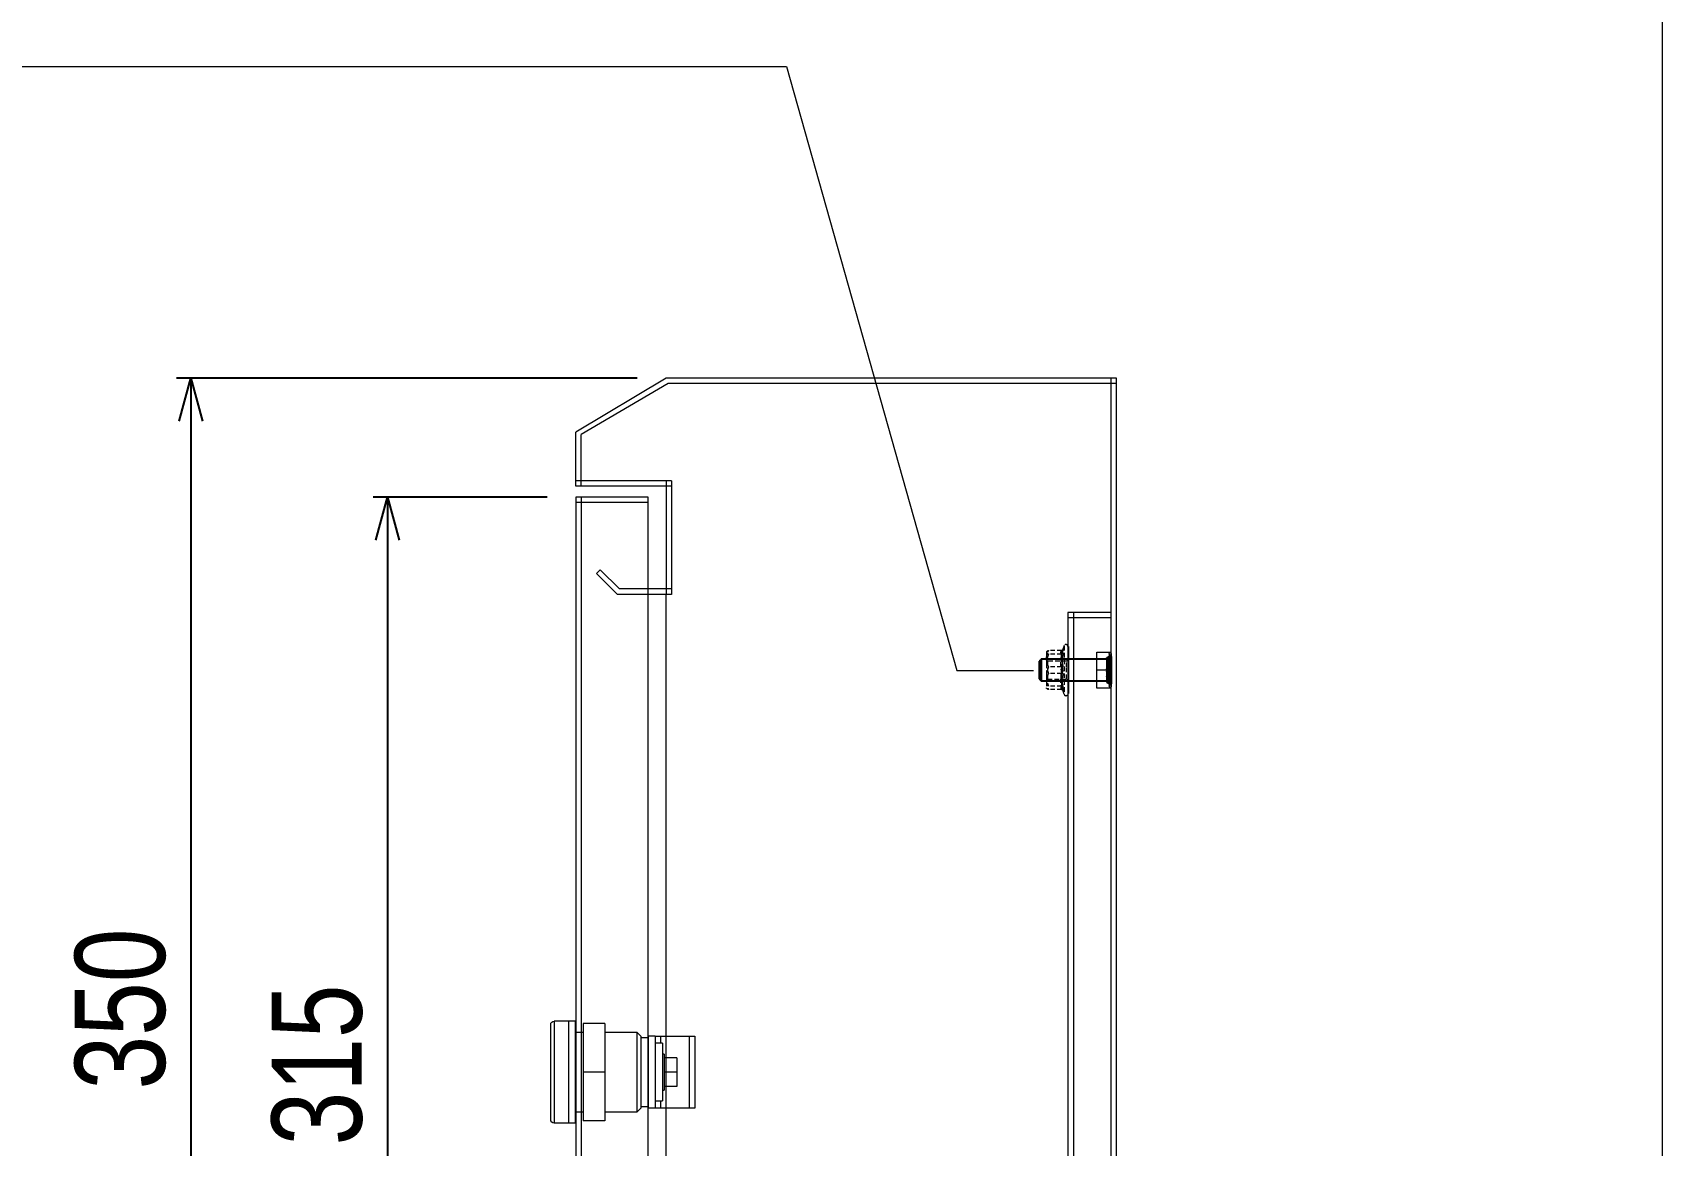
# Model space of a CAD drawing. Header units: millimetres. Extents: x 1998 to 4569, y 1305 to 3131.
# Drawn here: x 4079.8 to 4531.9, y 2496 to 2804.6 of the extents above; entities that cross this region are included whole.
import ezdxf

# ---------------------------------------------------------------- set-up
doc = ezdxf.new("R2010")
doc.units = ezdxf.units.MM
doc.linetypes.add('HIDDEN', pattern=[1.905, 1.27, -0.635])
for name, color, linetype in [('BUSBAR', 3, 'Continuous'), ('FRAME070', 5, 'Continuous'), ('GR1-1', 3, 'Continuous')]:
    doc.layers.add(name, color=color, linetype=linetype)
doc.styles.add('TAMCO', font='cordia.shx', dxfattribs={"width": 0.8, "height": 25})
doc.dimstyles.new('TAMCO', dxfattribs={"dimtxt": 25, "dimasz": 12, "dimexe": 4, "dimexo": 8, "dimgap": 7, "dimtad": 2, "dimdec": 1, "dimdsep": 46, "dimtxsty": 'TAMCO', "dimblk": 'OPEN30', "dimcen": 2.5, "dimclrd": 4, "dimclre": 4, "dimclrt": 3, "dimadec": 0, "dimazin": 0, "dimtfac": 1, "dimtdec": 1, "dimtmove": 0, "dimatfit": 3, "dimldrblk": 'OPEN30', "dimfxl": 1, "dimarcsym": 0})

# ---------------------------------------------------------------- blocks, each defined once
blk = doc.blocks.new('A$C310157CF')
at = {"color": 7, "linetype": 'HIDDEN', "lineweight": 0}
for p, q in [((-5.41, 1.72), (-5.41, 5.4)), ((-3.18, 6), (-5, 6)), ((-4.46, 1.72), (-4.46, 5.4)), ((1.76, 6), (-3.18, 6)), ((2.5, 5.65), (-2.5, 5.65)), ((-0.95, 1.72), (-0.95, 5.4)), ((0.95, 1.72), (0.95, 5.4)), ((4.93, 6), (1.76, 6)), ((4.46, 1.72), (4.46, 5.4)), ((5.41, 1.72), (5.41, 5.4)), ((6.71, 1.1), (-6.72, 1.1)), ((-2.5, 0.38), (0.88, 0.38)), ((0.88, 0.38), (2.5, 0.38))]:
    blk.add_line(p, q, dxfattribs=at)
blk.add_line((6.53, 0), (-6.53, 0))
for centre, start, end in [((-6.53, 0.57), 110, 270), ((6.53, 0.57), 270, 70)]:
    blk.add_arc(centre, 0.567, start, end, dxfattribs=at)
for points, knots in [([(-3.18, 6), (-3.79, 5.92), (-4.55, 5.82), (-5.26, 5.47), (-5.41, 5.4)], [0, 0, 0, 0, 0.801462, 1, 1, 1, 1]), ([(-5.41, 5.4), (-5.27, 5.68), (-5.11, 5.99), (-4.95, 6), (-4.93, 6)], [0, 0, 0, 0, 0.896037, 1, 1, 1, 1]), ([(-1.76, 6), (-1.89, 6), (-2.78, 5.98), (-3.7, 5.71), (-4.43, 5.41), (-4.46, 5.4)], [0, 0, 0, 0, 0.148486, 0.965571, 1, 1, 1, 1]), ([(-0.95, 5.4), (-1.6, 5.68), (-2.34, 5.99), (-3.1, 6), (-3.18, 6)], [0, 0, 0, 0, 0.896037, 1, 1, 1, 1]), ([(0.95, 5.4), (0.72, 5.49), (-0.15, 5.84), (-1.07, 5.93), (-1.76, 6)], [0, 0, 0, 0, 0.263253, 1, 1, 1, 1]), ([(1.76, 6), (1.62, 6), (0.73, 5.98), (-0.18, 5.71), (-0.92, 5.41), (-0.95, 5.4)], [0, 0, 0, 0, 0.148486, 0.965571, 1, 1, 1, 1]), ([(0.95, 5.4), (1.6, 5.68), (2.34, 5.99), (3.1, 6), (3.18, 6)], [0, 0, 0, 0, 0.896035, 1, 1, 1, 1]), ([(4.46, 5.4), (4.23, 5.49), (3.36, 5.84), (2.44, 5.93), (1.76, 6)], [0, 0, 0, 0, 0.263254, 1, 1, 1, 1]), ([(3.18, 6), (3.79, 5.92), (4.55, 5.82), (5.26, 5.47), (5.41, 5.4)], [0, 0, 0, 0, 0.801465, 1, 1, 1, 1]), ([(4.93, 6), (4.8, 5.92), (4.64, 5.82), (4.49, 5.47), (4.46, 5.4)], [0, 0, 0, 0, 0.801461, 1, 1, 1, 1]), ([(5.41, 5.4), (5.27, 5.68), (5.11, 5.99), (4.95, 6), (4.93, 6)], [0, 0, 0, 0, 0.896037, 1, 1, 1, 1]), ([(-5.68, 1.34), (-5.68, 1.34), (-5.64, 1.36), (-5.56, 1.4), (-5.48, 1.49), (-5.42, 1.6), (-5.41, 1.68), (-5.41, 1.72)], [0, 0, 0, 0, 0.007907, 0.267532, 0.528602, 0.763814, 1, 1, 1, 1]), ([(-1, 1.34), (-1.18, 1.38), (-2.09, 1.59), (-3.66, 1.74), (-5.04, 1.47), (-5.68, 1.34)], [0, 0, 0, 0, 0.118083, 0.592258, 1, 1, 1, 1]), ([(-5.49, 1.48), (-5.35, 1.57), (-5.07, 1.74), (-4.81, 1.47), (-4.68, 1.34)], [0, 0, 0, 0, 0.500552, 1, 1, 1, 1]), ([(-5.41, 1.72), (-4.67, 1.85), (-3.19, 2.11), (-1.7, 1.85), (-0.95, 1.72)], [0, 0, 0, 0, 0.492149, 1, 1, 1, 1]), ([(-4.46, 1.72), (-4.61, 1.85), (-4.93, 2.11), (-5.25, 1.85), (-5.41, 1.72)], [0, 0, 0, 0, 0.492148, 1, 1, 1, 1]), ([(-4.46, 1.72), (-4.46, 1.68), (-4.47, 1.6), (-4.52, 1.49), (-4.59, 1.4), (-4.65, 1.36), (-4.68, 1.34), (-4.68, 1.34)], [0, 0, 0, 0, 0.236185, 0.471405, 0.732466, 0.992087, 1, 1, 1, 1]), ([(-4.68, 1.34), (-4.46, 1.38), (-3.35, 1.59), (-1.43, 1.74), (0.23, 1.47), (1, 1.34)], [0, 0, 0, 0, 0.118083, 0.592258, 1, 1, 1, 1]), ([(0.95, 1.72), (0.06, 1.85), (-1.74, 2.11), (-3.54, 1.85), (-4.46, 1.72)], [0, 0, 0, 0, 0.492148, 1, 1, 1, 1]), ([(-1, 1.34), (-0.99, 1.34), (-0.99, 1.36), (-0.97, 1.4), (-0.96, 1.49), (-0.95, 1.6), (-0.95, 1.68), (-0.95, 1.72)], [0, 0, 0, 0, 0.007908, 0.267532, 0.528599, 0.763814, 1, 1, 1, 1]), ([(4.68, 1.34), (4.46, 1.38), (3.35, 1.59), (1.43, 1.74), (-0.23, 1.47), (-1, 1.34)], [0, 0, 0, 0, 0.118084, 0.592258, 1, 1, 1, 1]), ([(-0.95, 1.72), (-0.06, 1.85), (1.74, 2.11), (3.54, 1.85), (4.46, 1.72)], [0, 0, 0, 0, 0.492149, 1, 1, 1, 1]), ([(5.41, 1.72), (4.67, 1.85), (3.19, 2.11), (1.7, 1.85), (0.95, 1.72)], [0, 0, 0, 0, 0.492147, 1, 1, 1, 1]), ([(0.95, 1.72), (0.95, 1.68), (0.95, 1.6), (0.96, 1.49), (0.97, 1.4), (0.99, 1.36), (0.99, 1.34), (1, 1.34)], [0, 0, 0, 0, 0.236186, 0.471401, 0.732468, 0.992092, 1, 1, 1, 1]), ([(1, 1.34), (1.18, 1.38), (2.09, 1.59), (3.66, 1.74), (5.04, 1.47), (5.68, 1.34)], [0, 0, 0, 0, 0.118083, 0.592257, 1, 1, 1, 1]), ([(4.46, 1.72), (4.61, 1.85), (4.93, 2.11), (5.25, 1.85), (5.41, 1.72)], [0, 0, 0, 0, 0.492148, 1, 1, 1, 1]), ([(4.68, 1.34), (4.68, 1.34), (4.65, 1.36), (4.59, 1.4), (4.52, 1.49), (4.47, 1.6), (4.46, 1.68), (4.46, 1.72)], [0, 0, 0, 0, 0.007913, 0.267525, 0.5286, 0.763814, 1, 1, 1, 1]), ([(5.68, 1.34), (5.64, 1.38), (5.43, 1.59), (5.09, 1.74), (4.81, 1.47), (4.68, 1.34)], [0, 0, 0, 0, 0.118084, 0.592259, 1, 1, 1, 1]), ([(5.3, 1.62), (5.3, 1.62), (5.32, 1.63), (5.39, 1.6), (5.49, 1.47), (5.51, 1.45)], [0, 0, 0, 0, 0.006763, 0.854115, 1, 1, 1, 1]), ([(5.41, 1.72), (5.41, 1.68), (5.42, 1.6), (5.48, 1.49), (5.56, 1.4), (5.64, 1.36), (5.68, 1.34), (5.68, 1.34)], [0, 0, 0, 0, 0.236186, 0.471402, 0.732454, 0.992093, 1, 1, 1, 1])]:
    blk.add_open_spline(points, degree=3, knots=knots, dxfattribs=at)
for points in [[(-3, 6), (-2.5, 5.65)], [(-2.5, 5.65), (-2.5, 0.38)], [(2.5, 5.65), (3, 6)], [(2.5, 0.38), (2.5, 5.65)], [(-5.34, 1.61), (-6.73, 1.1)], [(-5.52, 1.43), (-5.48, 1.47)], [(-5.35, 1.6), (-5.33, 1.6)], [(-2.5, 0.38), (-3, 0.03)], [(-3, 0.03), (-3, 0)], [(3, 0.03), (2.5, 0.38)], [(3, 0), (3, 0.03)], [(6.73, 1.1), (5.34, 1.61)], [(5.51, 1.45), (5.52, 1.43)]]:
    blk.add_open_spline(points, degree=1, dxfattribs=at)
blk = doc.blocks.new('A$C1D0F77C0')
for p, q in [((2.41, 0), (-2.41, 0)), ((0.75, -0.59), (-3, -0.59)), ((3, -0.59), (0.75, -0.59))]:
    blk.add_line(p, q)
at = {"color": 0, "linetype": 'ByBlock', "lineweight": -2}
for p, q in [((0.96, -19.4), (-3.8, -19.4)), ((3.8, -19.99), (-3.8, -19.99)), ((-3.35, -18.8), (-3.37, -18.8)), ((-3.34, -19.18), (-3.37, -19.18)), ((-3.34, -18.8), (-3.35, -18.8)), ((-3.35, -19.4), (-3.35, -19.18)), ((-3.14, -18.8), (-3.34, -18.8)), ((-3.34, -19.18), (-3.14, -19.18)), ((-3.34, -19.4), (-3.34, -19.18)), ((-3.33, -19.4), (-3.33, -19.18)), ((-3.33, -19.4), (-3.33, -19.18)), ((-2.78, -18.8), (-3.14, -18.8)), ((-3.14, -19.4), (-3.14, -19.18)), ((-2.66, -19.18), (-3.14, -19.18)), ((-3.13, -19.4), (-3.13, -19.18)), ((-3.12, -19.4), (-3.12, -19.18)), ((-3.06, -19.4), (-3.06, -19.18)), ((-2.98, -19.18), (-2.98, -18.8)), ((-2.98, -19.18), (-2.98, -18.8)), ((-2.97, -19.18), (-2.97, -18.8)), ((-2.96, -19.18), (-2.96, -18.8)), ((-2.8, -19.18), (-2.8, -18.8)), ((-2.78, -19.18), (-2.78, -18.8)), ((-2.76, -19.18), (-2.76, -18.8)), ((-2.66, -18.8), (-2.75, -18.8)), ((-2.75, -19.4), (-2.75, -19.18)), ((-2.74, -19.18), (-2.74, -18.8)), ((-2.11, -18.8), (-2.66, -18.8)), ((-2.66, -19.18), (-2.39, -19.18)), ((-2.66, -19.4), (-2.66, -19.18)), ((-2.65, -19.4), (-2.65, -19.18)), ((-2.63, -19.4), (-2.63, -19.18)), ((-2.43, -19.18), (-2.43, -18.8)), ((-2.39, -19.18), (-2.39, -18.8)), ((-2.08, -19.18), (-2.39, -19.18)), ((-2.37, -19.18), (-2.37, -18.8)), ((-2.33, -19.18), (-2.33, -18.8)), ((-1.84, -18.8), (-2.11, -18.8)), ((-2.11, -19.4), (-2.11, -19.18)), ((-1.27, -19.18), (-2.11, -19.18)), ((-2.08, -19.4), (-2.08, -19.18)), ((-2.07, -19.4), (-2.07, -19.18)), ((-1.94, -19.4), (-1.94, -19.18)), ((-1.89, -18.8), (-1.81, -18.8)), ((-1.89, -19.18), (-1.89, -18.8)), ((-1.84, -19.18), (-1.84, -18.8)), ((-1.81, -19.18), (-1.81, -18.8)), ((-1.42, -18.8), (-1.76, -18.8)), ((-1.76, -19.18), (-1.76, -18.8)), ((-1.27, -18.8), (-1.42, -18.8)), ((-1.42, -19.4), (-1.42, -19.18)), ((-0.51, -18.8), (-1.27, -18.8)), ((-1.27, -19.18), (-1.17, -19.18)), ((-1.27, -19.4), (-1.27, -19.18)), ((-1.25, -19.4), (-1.25, -19.18)), ((-1.22, -19.18), (-1.22, -18.8)), ((-1.22, -19.4), (-1.22, -19.18)), ((-1.17, -19.18), (-1.17, -18.8)), ((-1.13, -19.18), (-1.13, -18.8)), ((-1.07, -19.18), (-1.07, -18.8)), ((-0.48, -19.18), (-1.07, -19.18)), ((-0.41, -18.8), (-0.51, -18.8)), ((-0.51, -19.4), (-0.51, -19.18)), ((0.46, -19.18), (-0.51, -19.18)), ((-0.48, -19.4), (-0.48, -19.18)), ((-0.47, -18.8), (-0.37, -18.8)), ((-0.47, -19.18), (-0.47, -18.8)), ((-0.46, -19.4), (-0.46, -19.18)), ((-0.41, -19.18), (-0.41, -18.8)), ((0.3, -18.8), (-0.41, -18.8)), ((-0.37, -19.18), (-0.37, -18.8)), ((-0.31, -19.18), (-0.31, -18.8)), ((-0.3, -19.4), (-0.3, -19.18)), ((0.31, -18.8), (0.3, -18.8)), ((0.3, -18.8), (0.37, -18.8)), ((0.3, -19.4), (0.3, -19.18)), ((0.31, -19.18), (0.31, -18.8)), ((0.37, -19.18), (0.37, -18.8)), ((0.46, -18.8), (0.37, -18.8)), ((0.41, -19.18), (0.41, -18.8)), ((1.22, -18.8), (0.46, -18.8)), ((0.46, -19.4), (0.46, -19.18)), ((0.46, -19.18), (0.51, -19.18)), ((0.47, -19.18), (0.47, -18.8)), ((1.13, -19.18), (0.48, -19.18)), ((0.48, -19.4), (0.48, -19.18)), ((0.51, -19.4), (0.51, -19.18)), ((3.8, -19.4), (0.96, -19.4)), ((1.07, -19.18), (1.07, -18.8)), ((1.13, -19.18), (1.13, -18.8)), ((1.13, -19.18), (1.22, -19.18)), ((1.17, -19.18), (1.17, -18.8)), ((1.27, -18.8), (1.22, -18.8)), ((1.22, -19.18), (1.22, -18.8)), ((2.07, -19.18), (1.22, -19.18)), ((1.22, -19.4), (1.22, -19.18)), ((1.76, -18.8), (1.25, -18.8)), ((1.25, -19.4), (1.25, -19.18)), ((1.27, -19.4), (1.27, -19.18)), ((1.42, -19.4), (1.42, -19.18)), ((1.76, -19.18), (1.76, -18.8)), ((1.81, -19.18), (1.81, -18.8)), ((2.07, -18.8), (1.81, -18.8)), ((1.84, -19.18), (1.84, -18.8)), ((1.89, -19.18), (1.89, -18.8)), ((1.94, -19.4), (1.94, -19.18)), ((2.63, -18.8), (2.07, -18.8)), ((2.07, -19.4), (2.07, -19.18)), ((2.07, -19.18), (2.11, -19.18)), ((2.37, -19.18), (2.08, -19.18)), ((2.08, -19.4), (2.08, -19.18)), ((2.11, -19.4), (2.11, -19.18)), ((2.33, -19.18), (2.33, -18.8)), ((2.37, -19.18), (2.37, -18.8)), ((2.37, -19.18), (2.63, -19.18)), ((2.39, -19.18), (2.39, -18.8)), ((2.43, -19.18), (2.43, -18.8)), ((2.66, -18.8), (2.63, -18.8)), ((3.12, -19.18), (2.63, -19.18)), ((2.63, -19.4), (2.63, -19.18)), ((2.76, -18.8), (2.65, -18.8)), ((2.65, -19.4), (2.65, -19.18)), ((2.66, -19.4), (2.66, -19.18)), ((2.74, -19.18), (2.74, -18.8)), ((2.75, -19.4), (2.75, -19.18)), ((2.76, -19.18), (2.76, -18.8)), ((3.12, -18.8), (2.76, -18.8)), ((2.78, -19.18), (2.78, -18.8)), ((2.8, -19.18), (2.8, -18.8)), ((2.96, -19.18), (2.96, -18.8)), ((2.97, -19.18), (2.97, -18.8)), ((2.98, -19.18), (2.98, -18.8)), ((2.98, -19.18), (2.98, -18.8)), ((3.06, -19.4), (3.06, -19.18)), ((3.33, -18.8), (3.12, -18.8)), ((3.12, -19.4), (3.12, -19.18)), ((3.12, -19.18), (3.33, -19.18)), ((3.13, -19.4), (3.13, -19.18)), ((3.14, -19.4), (3.14, -19.18)), ((3.34, -18.8), (3.33, -18.8)), ((3.37, -19.18), (3.33, -19.18)), ((3.33, -19.4), (3.33, -19.18)), ((3.33, -19.4), (3.33, -19.18)), ((3.34, -19.4), (3.34, -19.18)), ((3.35, -18.8), (3.37, -18.8)), ((3.35, -19.4), (3.35, -19.18))]:
    blk.add_line(p, q, dxfattribs=at)
for centre, start, end in [((-3.8, -19.7), 90, 270), ((3.8, -19.7), 270, 90)]:
    blk.add_arc(centre, 0.297, start, end, dxfattribs=at)
for points in [[(-2.41, 0), (-3, -0.59)], [(3, -0.59), (2.41, 0)], [(-3, -0.59), (-3, -19.18)], [(3, -19.18), (3, -0.59)]]:
    blk.add_open_spline(points, degree=1)
for points in [[(-3.8, -19.99), (-3.8, -20)], [(-3.37, -18.8), (-3.74, -19.4)], [(-3.37, -19.18), (-3.37, -19.4)], [(3.74, -19.4), (3.37, -18.8)], [(3.37, -19.4), (3.37, -19.18)], [(3.8, -20), (3.8, -19.99)]]:
    blk.add_open_spline(points, degree=1, dxfattribs=at)
for points, knots in [([(-3.35, -18.8), (-3.42, -18.91), (-3.55, -19.11), (-3.67, -19.31), (-3.72, -19.4)], [0, 0, 0, 0, 0.559493, 1, 1, 1, 1]), ([(-3.7, -19.4), (-3.65, -19.31), (-3.53, -19.11), (-3.4, -18.91), (-3.33, -18.8)], [0, 0, 0, 0, 0.440507, 1, 1, 1, 1]), ([(-3.69, -19.4), (-3.58, -19.21), (-3.46, -19.01), (-3.34, -18.81), (-3.34, -18.8)], [0, 0, 0, 0, 0.950163, 1, 1, 1, 1]), ([(-3.33, -18.8), (-3.4, -18.93), (-3.52, -19.13), (-3.64, -19.33), (-3.68, -19.4)], [0, 0, 0, 0, 0.625372, 1, 1, 1, 1]), ([(-3.14, -18.8), (-3.14, -18.81), (-3.26, -19.01), (-3.38, -19.21), (-3.5, -19.4)], [0, 0, 0, 0, 0.049832, 1, 1, 1, 1]), ([(-3.48, -19.4), (-3.43, -19.33), (-3.31, -19.13), (-3.19, -18.93), (-3.12, -18.8)], [0, 0, 0, 0, 0.374629, 1, 1, 1, 1]), ([(-3.45, -19.4), (-3.41, -19.33), (-3.3, -19.13), (-3.19, -18.93), (-3.13, -18.8)], [0, 0, 0, 0, 0.374627, 1, 1, 1, 1]), ([(-3.06, -18.8), (-3.12, -18.93), (-3.23, -19.13), (-3.33, -19.33), (-3.37, -19.4)], [0, 0, 0, 0, 0.625372, 1, 1, 1, 1]), ([(-2.75, -18.8), (-2.82, -18.93), (-2.93, -19.13), (-3.04, -19.33), (-3.08, -19.4)], [0, 0, 0, 0, 0.625373, 1, 1, 1, 1]), ([(-2.96, -19.4), (-2.92, -19.33), (-2.82, -19.13), (-2.71, -18.93), (-2.65, -18.8)], [0, 0, 0, 0, 0.374626, 1, 1, 1, 1]), ([(-2.92, -19.4), (-2.89, -19.33), (-2.8, -19.13), (-2.71, -18.93), (-2.66, -18.8)], [0, 0, 0, 0, 0.374627, 1, 1, 1, 1]), ([(-2.63, -18.8), (-2.68, -18.93), (-2.77, -19.13), (-2.85, -19.33), (-2.89, -19.4)], [0, 0, 0, 0, 0.625374, 1, 1, 1, 1]), ([(-2.11, -18.8), (-2.16, -18.93), (-2.25, -19.13), (-2.34, -19.33), (-2.37, -19.4)], [0, 0, 0, 0, 0.625373, 1, 1, 1, 1]), ([(-2.33, -19.4), (-2.3, -19.33), (-2.21, -19.13), (-2.12, -18.93), (-2.07, -18.8)], [0, 0, 0, 0, 0.374627, 1, 1, 1, 1]), ([(-2.28, -19.4), (-2.25, -19.33), (-2.19, -19.13), (-2.12, -18.93), (-2.08, -18.8)], [0, 0, 0, 0, 0.374628, 1, 1, 1, 1]), ([(-1.94, -18.8), (-1.98, -18.93), (-2.03, -19.13), (-2.09, -19.33), (-2.11, -19.4)], [0, 0, 0, 0, 0.625373, 1, 1, 1, 1]), ([(-1.42, -18.8), (-1.46, -18.93), (-1.52, -19.13), (-1.58, -19.33), (-1.61, -19.4)], [0, 0, 0, 0, 0.625375, 1, 1, 1, 1]), ([(-1.43, -19.4), (-1.4, -19.33), (-1.35, -19.13), (-1.29, -18.93), (-1.25, -18.8)], [0, 0, 0, 0, 0.374626, 1, 1, 1, 1]), ([(-1.37, -19.4), (-1.35, -19.33), (-1.32, -19.13), (-1.29, -18.93), (-1.27, -18.8)], [0, 0, 0, 0, 0.374623, 1, 1, 1, 1]), ([(-1.22, -18.8), (-1.24, -18.91), (-1.27, -19.11), (-1.3, -19.31), (-1.31, -19.4)], [0, 0, 0, 0, 0.559496, 1, 1, 1, 1]), ([(-0.51, -18.8), (-0.53, -18.93), (-0.57, -19.13), (-0.6, -19.33), (-0.61, -19.4)], [0, 0, 0, 0, 0.625376, 1, 1, 1, 1]), ([(-0.56, -19.4), (-0.54, -19.31), (-0.51, -19.11), (-0.48, -18.91), (-0.46, -18.8)], [0, 0, 0, 0, 0.440504, 1, 1, 1, 1]), ([(-0.49, -19.4), (-0.49, -19.21), (-0.48, -19.01), (-0.48, -18.81), (-0.48, -18.8)], [0, 0, 0, 0, 0.950166, 1, 1, 1, 1]), ([(-0.3, -18.8), (-0.3, -18.91), (-0.3, -19.11), (-0.29, -19.31), (-0.29, -19.4)], [0, 0, 0, 0, 0.559496, 1, 1, 1, 1]), ([(0.3, -18.8), (0.3, -18.81), (0.3, -19.01), (0.3, -19.21), (0.29, -19.4)], [0, 0, 0, 0, 0.049834, 1, 1, 1, 1]), ([(0.56, -19.4), (0.53, -19.21), (0.49, -19.01), (0.46, -18.81), (0.46, -18.8)], [0, 0, 0, 0, 0.950161, 1, 1, 1, 1]), ([(0.49, -19.4), (0.49, -19.31), (0.49, -19.11), (0.48, -18.91), (0.48, -18.8)], [0, 0, 0, 0, 0.440504, 1, 1, 1, 1]), ([(0.51, -18.8), (0.53, -18.93), (0.57, -19.13), (0.6, -19.33), (0.61, -19.4)], [0, 0, 0, 0, 0.625377, 1, 1, 1, 1]), ([(1.22, -18.8), (1.22, -18.81), (1.25, -19.01), (1.28, -19.21), (1.31, -19.4)], [0, 0, 0, 0, 0.049837, 1, 1, 1, 1]), ([(1.43, -19.4), (1.4, -19.33), (1.35, -19.13), (1.29, -18.93), (1.25, -18.8)], [0, 0, 0, 0, 0.374627, 1, 1, 1, 1]), ([(1.37, -19.4), (1.35, -19.33), (1.32, -19.13), (1.29, -18.93), (1.27, -18.8)], [0, 0, 0, 0, 0.374623, 1, 1, 1, 1]), ([(1.42, -18.8), (1.46, -18.93), (1.52, -19.13), (1.58, -19.33), (1.61, -19.4)], [0, 0, 0, 0, 0.625378, 1, 1, 1, 1]), ([(1.94, -18.8), (1.98, -18.93), (2.03, -19.13), (2.09, -19.33), (2.11, -19.4)], [0, 0, 0, 0, 0.625373, 1, 1, 1, 1]), ([(2.33, -19.4), (2.3, -19.33), (2.21, -19.13), (2.12, -18.93), (2.07, -18.8)], [0, 0, 0, 0, 0.374627, 1, 1, 1, 1]), ([(2.28, -19.4), (2.25, -19.33), (2.19, -19.13), (2.12, -18.93), (2.08, -18.8)], [0, 0, 0, 0, 0.374625, 1, 1, 1, 1]), ([(2.11, -18.8), (2.16, -18.93), (2.25, -19.13), (2.34, -19.33), (2.37, -19.4)], [0, 0, 0, 0, 0.625373, 1, 1, 1, 1]), ([(2.63, -18.8), (2.68, -18.93), (2.77, -19.13), (2.85, -19.33), (2.89, -19.4)], [0, 0, 0, 0, 0.625373, 1, 1, 1, 1]), ([(2.96, -19.4), (2.92, -19.33), (2.82, -19.13), (2.71, -18.93), (2.65, -18.8)], [0, 0, 0, 0, 0.374628, 1, 1, 1, 1]), ([(2.92, -19.4), (2.89, -19.33), (2.8, -19.13), (2.71, -18.93), (2.66, -18.8)], [0, 0, 0, 0, 0.374623, 1, 1, 1, 1]), ([(2.75, -18.8), (2.82, -18.93), (2.93, -19.13), (3.04, -19.33), (3.08, -19.4)], [0, 0, 0, 0, 0.625376, 1, 1, 1, 1]), ([(3.06, -18.8), (3.12, -18.93), (3.23, -19.13), (3.33, -19.33), (3.37, -19.4)], [0, 0, 0, 0, 0.625374, 1, 1, 1, 1]), ([(3.48, -19.4), (3.43, -19.33), (3.31, -19.13), (3.19, -18.93), (3.12, -18.8)], [0, 0, 0, 0, 0.374626, 1, 1, 1, 1]), ([(3.45, -19.4), (3.41, -19.33), (3.3, -19.13), (3.19, -18.93), (3.13, -18.8)], [0, 0, 0, 0, 0.374629, 1, 1, 1, 1]), ([(3.14, -18.8), (3.21, -18.91), (3.32, -19.11), (3.44, -19.31), (3.5, -19.4)], [0, 0, 0, 0, 0.559499, 1, 1, 1, 1]), ([(3.33, -18.8), (3.4, -18.93), (3.52, -19.13), (3.64, -19.33), (3.68, -19.4)], [0, 0, 0, 0, 0.625375, 1, 1, 1, 1]), ([(3.7, -19.4), (3.59, -19.21), (3.46, -19.01), (3.34, -18.81), (3.33, -18.8)], [0, 0, 0, 0, 0.950171, 1, 1, 1, 1]), ([(3.69, -19.4), (3.64, -19.31), (3.52, -19.11), (3.4, -18.91), (3.34, -18.8)], [0, 0, 0, 0, 0.440507, 1, 1, 1, 1]), ([(3.35, -18.8), (3.36, -18.81), (3.48, -19.01), (3.61, -19.21), (3.72, -19.4)], [0, 0, 0, 0, 0.049829, 1, 1, 1, 1])]:
    blk.add_open_spline(points, degree=3, knots=knots, dxfattribs=at)
blk = doc.blocks.new('A$C1F43471B')
at = {"rotation": 90}
for name, p in [('A$C310157CF', (-11.99, 0)), ('A$C1D0F77C0', (-19.99, 0))]:
    blk.add_blockref(name, p, dxfattribs=at)
blk = doc.blocks.new('_Open30')
at = {"color": 0, "linetype": 'ByBlock', "lineweight": -2}
for p, q in [((-1, 0.268), (0, 0)), ((0, 0), (-1, -0.268)), ((0, 0), (-1, 0))]:
    blk.add_line(p, q, dxfattribs=at)
blk = doc.blocks.new('*D41')
at = {"color": 4, "lineweight": -2}
for p, q in [((4222.52, 2675.82), (4174.27, 2675.82)), ((4178.27, 2663.82), (4178.27, 2372.82)), ((4222.52, 2360.82), (4174.27, 2360.82))]:
    blk.add_line(p, q, dxfattribs=at)
at = {"layer": 'DEFPOINTS', "color": 0}
for p in [(4230.52, 2675.82), (4178.27, 2360.82), (4230.52, 2360.82)]:
    blk.add_point(p, dxfattribs=at)
at = {"color": 4, "lineweight": -2, "xscale": 12, "yscale": 12, "zscale": 12}
for p, rotation in [((4178.27, 2675.82), 90), ((4178.27, 2360.82), 270)]:
    blk.add_blockref('_Open30', p, dxfattribs=dict(at, rotation=rotation))
at = {"color": 3, "lineweight": 9, "insert": (4158.77, 2518.32), "char_height": 25, "attachment_point": 5, "rotation": 90, "style": 'TAMCO'}
blk.add_mtext('315', dxfattribs=at)
blk = doc.blocks.new('A$C64B35038')
at = {"color": 7, "linetype": 'Continuous', "lineweight": 9}
for p, q in [((25, 27.65), (31, 27.65)), ((25, 27.65), (25, 14.15)), ((31, 27.65), (31, 14.15)), ((33, 28.3), (35, 28.3)), ((35, 0), (35, 28.3)), ((35, 28.3), (39, 28.3)), ((39, 28.3), (39, 0)), ((40, 1), (40, 27.3)), ((0, 24.15), (0, 4.15)), ((1.47, 24.15), (0, 24.15)), ((1.47, 4.15), (1.47, 24.15)), ((9.53, 24.15), (1.47, 24.15)), ((11, 24.15), (9.53, 24.15)), ((11, 24.15), (13, 24.15)), ((11, 24.15), (11, 4.15)), ((13, 24.15), (13, 4.15)), ((13, 23.65), (15, 23.65)), ((15, 24.15), (16, 25.15)), ((15, 24.15), (15, 4.15)), ((16, 25.15), (25, 25.15)), ((16, 3.15), (16, 25.15)), ((31, 25.15), (33, 25.15)), ((5, 18.15), (5, 14.15)), ((5, 18.15), (8.5, 18.15)), ((8.5, 19.15), (9, 19.15)), ((8.5, 19.15), (8.5, 9.15)), ((9, 22.15), (11, 22.15)), ((9, 22.15), (9, 6.15)), ((5, 14.15), (8.5, 14.15)), ((5, 14.15), (5, 10.15)), ((25, 14.15), (31, 14.15)), ((25, 14.15), (25, 0.65)), ((31, 14.15), (31, 0.65)), ((5, 10.15), (8.5, 10.15)), ((9, 9.15), (8.5, 9.15)), ((11, 6.15), (9, 6.15)), ((15, 4.65), (13, 4.65)), ((0, 4.15), (1.47, 4.15)), ((1.47, 4.15), (9.53, 4.15)), ((9.53, 4.15), (11, 4.15)), ((11, 4.15), (13, 4.15)), ((16, 3.15), (15, 4.15)), ((25, 3.15), (16, 3.15)), ((25, 0.65), (31, 0.65)), ((33, 3.15), (31, 3.15)), ((33, 0), (35, 0)), ((35, 0), (39, 0))]:
    blk.add_line(p, q, dxfattribs=at)
blk.add_line((33, 0), (33, 28.3))
at = {"color": 8, "linetype": 'Continuous', "lineweight": 9}
for p, q in [((9.53, 24.15), (9.53, 22.15)), ((9.53, 6.15), (9.53, 4.15))]:
    blk.add_line(p, q, dxfattribs=at)
at = {"color": 7, "linetype": 'Continuous', "lineweight": 9}
for centre, start, end in [((39, 27.3), 0, 90), ((39, 1), 270, 0)]:
    blk.add_arc(centre, 1, start, end, dxfattribs=at)
blk = doc.blocks.new('*D45')
at = {"layer": 'BUSBAR', "color": 4, "lineweight": -2}
for p, q in [((4247.52, 2708.82), (4119.69, 2708.82)), ((4123.69, 2696.82), (4123.69, 2370.82)), ((4247.52, 2358.82), (4119.69, 2358.82))]:
    blk.add_line(p, q, dxfattribs=at)
at = {"layer": 'DEFPOINTS', "color": 0}
for p in [(4255.52, 2708.82), (4123.69, 2358.82), (4255.52, 2358.82)]:
    blk.add_point(p, dxfattribs=at)
at = {"layer": 'BUSBAR', "color": 4, "lineweight": -2, "xscale": 12, "yscale": 12, "zscale": 12}
for p, rotation in [((4123.69, 2708.82), 90), ((4123.69, 2358.82), 270)]:
    blk.add_blockref('_Open30', p, dxfattribs=dict(at, rotation=rotation))
at = {"layer": 'BUSBAR', "color": 3, "lineweight": 9, "insert": (4104.19, 2533.82), "char_height": 25, "attachment_point": 5, "rotation": 90, "style": 'TAMCO'}
blk.add_mtext('350', dxfattribs=at)

msp = doc.modelspace()

# ---------------------------------------------------------------- linework, layer by layer
at = {"lineweight": 9}
for p, q in [((4255.52, 2708.82), (4230.52, 2693.82)), ((4380.52, 2708.82), (4255.52, 2708.82)), ((4256.14, 2707.32), (4232.02, 2693.2)), ((4380.52, 2707.32), (4256.14, 2707.32)), ((4230.52, 2678.82), (4230.52, 2693.82)), ((4232.02, 2678.82), (4232.02, 2693.2)), ((4257.02, 2680.32), (4230.52, 2680.32)), ((4257.02, 2678.82), (4230.52, 2678.82)), ((4255.52, 2680.32), (4255.52, 2648.82)), ((4257.02, 2680.32), (4257.02, 2648.82)), ((4250.52, 2675.82), (4230.52, 2675.82)), ((4230.52, 2675.82), (4230.52, 2360.82)), ((4250.52, 2674.32), (4230.52, 2674.32)), ((4232.02, 2675.82), (4232.02, 2360.82)), ((4250.52, 2360.82), (4250.52, 2675.82)), ((4236.23, 2654.6), (4237.29, 2655.67)), ((4236.23, 2654.6), (4242.02, 2648.82)), ((4237.29, 2655.67), (4242.64, 2650.32)), ((4257.02, 2650.32), (4242.64, 2650.32)), ((4257.02, 2648.82), (4242.02, 2648.82)), ((4255.52, 2358.82), (4255.52, 2648.82)), ((4379.02, 2643.82), (4367.02, 2643.82)), ((4367.02, 2643.82), (4367.02, 2388.82)), ((4379.02, 2642.32), (4367.02, 2642.32)), ((4368.52, 2643.82), (4368.52, 2388.82))]:
    msp.add_line(p, q, dxfattribs=at)
at = {"color": 0, "lineweight": 9}
for p, q in [((4375.02, 2622.82), (4375.02, 2632.82)), ((4375.02, 2632.82), (4378.64, 2632.82)), ((4378.64, 2632.82), (4379.02, 2632.44)), ((4379.02, 2632.44), (4379.02, 2623.19)), ((4379.02, 2631.61), (4379.02, 2624.02)), ((4379.02, 2627.82), (4375.02, 2627.82)), ((4378.64, 2622.82), (4375.02, 2622.82)), ((4378.64, 2622.82), (4379.02, 2623.19))]:
    msp.add_line(p, q, dxfattribs=at)
at = {"color": 7, "linetype": 'HIDDEN', "lineweight": 9}
for points, degree in [([(4378.42, 2632.28), (4378.5, 2632.46), (4378.57, 2632.64), (4378.64, 2632.82)], 3), ([(4379.03, 2631.61), (4379.02, 2631.61)], 1), ([(4378.42, 2623.36), (4378.5, 2623.18), (4378.57, 2623), (4378.64, 2622.82)], 3), ([(4379.02, 2624.02), (4379.03, 2624.02)], 1)]:
    msp.add_open_spline(points, degree=degree, dxfattribs=at)
for points, knots in [([(4378.42, 2632.28), (4378.7, 2631.62), (4379.01, 2630.89), (4379.02, 2630.13), (4379.02, 2630.05)], [0, 0, 0, 0, 0.896037, 1, 1, 1, 1]), ([(4378.42, 2627.82), (4378.7, 2628.47), (4379.01, 2629.21), (4379.02, 2629.97), (4379.02, 2630.05)], [0, 0, 0, 0, 0.896037, 1, 1, 1, 1]), ([(4378.42, 2627.82), (4378.51, 2627.59), (4378.86, 2626.72), (4378.95, 2625.8), (4379.02, 2625.11)], [0, 0, 0, 0, 0.263254, 1, 1, 1, 1]), ([(4378.42, 2623.36), (4378.7, 2624.01), (4379.01, 2624.75), (4379.02, 2625.51), (4379.02, 2625.59)], [0, 0, 0, 0, 0.896037, 1, 1, 1, 1])]:
    msp.add_open_spline(points, degree=3, knots=knots, dxfattribs=at)
at = {"layer": 'BUSBAR', "color": 2, "lineweight": 9}
for p, q in [((3888.5, 2795.19), (4288.94, 2795.19)), ((4288.94, 2795.19), (4336.19, 2627.69)), ((4336.19, 2627.69), (4357.5, 2627.69))]:
    msp.add_line(p, q, dxfattribs=at)
at = {"layer": 'FRAME070', "lineweight": 9}
for q in [(4531.92, 3094.86), (4531.92, 3094.86), (4531.92, 3066.44), (4531.92, 3066.44)]:
    msp.add_line((4531.92, 1355.08), q, dxfattribs=at)
at = {"layer": 'GR1-1', "color": 0, "linetype": 'Continuous', "lineweight": 9}
for p, q in [((4379.02, 2358.82), (4379.02, 2708.82)), ((4380.52, 2358.82), (4380.52, 2708.82))]:
    msp.add_line(p, q, dxfattribs=at)

# ---------------------------------------------------------------- block references
at = {"lineweight": 9}
msp.add_blockref('A$C1F43471B', (4379.02, 2627.82), dxfattribs=at)
at = {"lineweight": 9, "xscale": -1}
msp.add_blockref('A$C64B35038', (4263.52, 2502.17), dxfattribs=at)

# ---------------------------------------------------------------- dimensions: what is measured, and where the dimension line sits
at = {"lineweight": 9}
dim = msp.add_linear_dim(base=(4178.27, 2360.82), p1=(4230.52, 2675.82), p2=(4230.52, 2360.82), angle=90, dimstyle='TAMCO', dxfattribs=at)
dim.commit()
dim.dimension.update_dxf_attribs({"geometry": '*D41', "text_midpoint": (4158.77, 2518.32)})
at = {"layer": 'BUSBAR', "color": 2, "lineweight": 9}
dim = msp.add_linear_dim(base=(4123.69, 2358.82), p1=(4255.52, 2708.82), p2=(4255.52, 2358.82), angle=90, dimstyle='TAMCO', dxfattribs=at)
dim.commit()
dim.dimension.update_dxf_attribs({"geometry": '*D45', "text_midpoint": (4104.19, 2533.82)})

doc.saveas('drawing.dxf')
